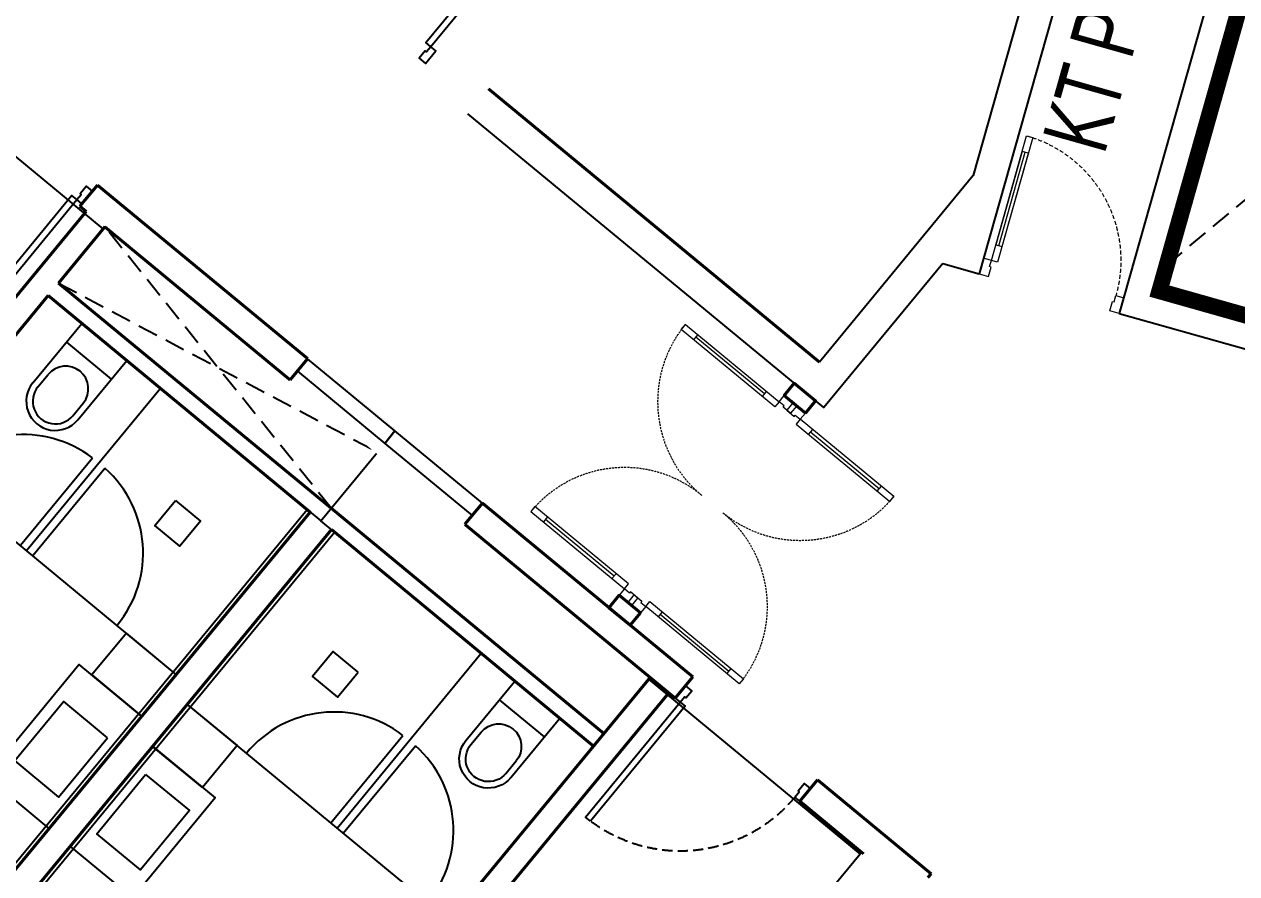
# Model space of a CAD drawing. Header units: millimetres. Extents: x -361669633 to 361256854, y -284153744 to 284385552.
# Drawn here: x -66828 to -59336, y 98487 to 103733 of the extents above; entities that cross this region are included whole.
import ezdxf
from ezdxf.enums import TextEntityAlignment as Align

# ---------------------------------------------------------------- set-up
doc = ezdxf.new("R2010")
doc.units = ezdxf.units.MM
doc.header["$LTSCALE"] = 100
doc.header["$MEASUREMENT"] = 0
doc.set_wipeout_variables(frame=1)
for name, pattern in [('HIDDEN', [0.375, 0.25, -0.125]), ('TYPICAL 2 +1 BEDROOM FRONT$0$DASHED2', [9.525, 6.35, -3.175]), ('Xref_NT1+NT2_MBDV Cot vach_220729$0$HIDDEN', [0.375, 0.25, -0.125]), ('Xref_NT1+NT2_MBDV Cot vach_220729$0$HIDDEN2', [0.1875, 0.125, -0.0625])]:
    doc.linetypes.add(name, pattern=pattern)
for name, color, linetype in [('A-ANNO-ROOM', 50, 'Continuous'), ('A-FURNITURE', 251, 'Continuous'), ('A-UNIT', 1, 'Continuous'), ('dien tich thong thuy', 3, 'Continuous'), ('IDEA - dim', 251, 'Continuous'), ('KT-Khuat', 9, 'HIDDEN'), ('KT-Net manh', 139, 'Continuous'), ('KT-Tuong', 1, 'Continuous'), ('TYPICAL 2 +1 BEDROOM FRONT$0$A-_DOOR----_E-', 32, 'Continuous'), ('x_07 Level 7$0$x-Col Lvl 5$0$A-ELEV-13FINE', 8, 'Continuous'), ('Xref_NT1+NT2_MBDV Cot vach_220729$0$KT-Text', 7, 'Continuous'), ('Xref_ST_MBDV Cot vach 30.7.2022$0$ST_MBDV Cot vach 220803$0$Xref_ST_MBDV Cot vach 30.7.2022$0$KT-Tuong', 1, 'Continuous')]:
    doc.layers.add(name, color=color, linetype=linetype)
for name, color, linetype, lineweight in [('A-DOOR', 1, 'Continuous', 9), ('D-building block', 8, 'Continuous', 13), ('KT-Net cat', 1, 'Continuous', 40), ('KT-Net cua', 87, 'Continuous', 9), ('Xref_NT1+NT2_MBDV Cot vach_220729$0$CUA', 37, 'Continuous', 13)]:
    doc.layers.add(name, color=color, linetype=linetype, lineweight=lineweight)
doc.styles.add('220126_HDN_HBA typical plan$0$211210_HDN_HBA_TYPICAL PLAN CORE OPT 1$0$HBA-Text', font='GOTHIC.TTF')
doc.styles.add('Xref_NT1+NT2_MBDV Cot vach_220729$0$Arial', font='arial.ttf', dxfattribs={"width": 0.7})

# ---------------------------------------------------------------- blocks, each defined once
blk = doc.blocks.new('qweewe')
for p, q in [((-226617.6, -3043559.7, 0), (-226617.6, -3043199.7, 0)), ((-226142.6, -3043199.7, 0), (-226617.6, -3043199.7, 0)), ((-226467.6, -3043559.7, 0), (-226467.6, -3043199.7, 0)), ((-226142.6, -3043239.7, 0), (-226242.6, -3043239.7, 0)), ((-226142.6, -3043559.7, 0), (-226617.6, -3043559.7, 0)), ((-226142.6, -3043519.7, 0), (-226242.6, -3043519.7, 0))]:
    blk.add_line(p, q)
for centre, radius, start, end in [((-226242.6, -3043379.7, 0), 140, 90, 270), ((-226142.6, -3043379.7, 0), 180, 270, 90), ((-226142.6, -3043379.7, 0), 140, 270, 90)]:
    blk.add_arc(centre, radius, start, end)
blk = doc.blocks.new('*U83')
at = {"layer": 'TYPICAL 2 +1 BEDROOM FRONT$0$A-_DOOR----_E-'}
for points in [[(80, 920), (40, 920), (40, 0), (80, 0)], [(0, 0), (0, 0), (0, 0), (40, 0), (40, -42), (50, -42), (50, -100), (0, -100), (0, -100), (0, -100)], [(1000, 0), (1000, 0), (1000, 0), (960, 0), (960, -42), (950, -42), (950, -100), (1000, -100), (1000, -100), (1000, -100)]]:
    blk.add_lwpolyline(points, close=True, dxfattribs=at)
at = {"layer": 'TYPICAL 2 +1 BEDROOM FRONT$0$A-_DOOR----_E-', "color": 8, "linetype": 'TYPICAL 2 +1 BEDROOM FRONT$0$DASHED2', "ltscale": 0.1}
blk.add_arc((40, 0), 920, 0, 90, dxfattribs=at)
blk = doc.blocks.new('Hotel-Studio-round corner')
at = {"layer": 'A-FURNITURE'}
for p, q in [((6153.5, 5268.5, 0.1), (7044.5, 6347.6, 0.1)), ((5227.8, 6032.1, 0), (6847, 4694.9, 0)), ((6115.4, 5300.9, 0.1), (6560.9, 5840.3, 0.1)), ((6192.5, 5237.2, 0.1), (6638, 5776.6, 0.1))]:
    blk.add_line(p, q, dxfattribs=at)
for points, elevation in [([(6283.4, 6230.8), (6129.2, 6358.2), (6001.8, 6204), (6156, 6076.6)], 0.1), ([(5323.3, 5518.7), (5014.4, 5772.9), (5227.6, 6031.9), (5536.5, 5777.7)], 0), ([(5014.3, 5773), (5400.4, 5455.3), (4891.9, 4837.7), (4505.9, 5155.4)], 0), ([(4971.2, 5598.4), (5241.3, 5375.9), (4939.4, 5009.2), (4669.2, 5231.7)], 0)]:
    blk.add_lwpolyline(points, close=True, dxfattribs=dict(at, elevation=elevation))
for centre, start, end in [((6134.7, 5285, 0.1), 52.49463, 140.44792), ((6173.2, 5253.1, 0.1), 320.44792, 48.4012)]:
    blk.add_arc(centre, 700, start, end, dxfattribs=at)
at = {"layer": 'KT-Net cat'}
for p, q in [((6403.8, 7589.9), (8242.9, 6071.2)), ((6117.3, 7242.9), (7802.1, 5851.6)), ((146.7, -121.1), (6119.1, 7111.8, 0)), ((6119.1, 7111.8), (7738.4, 5774.5)), ((8088.6, 6198.6, 0), (6697.3, 4513.9, 0)), ((8242.9, 6071.2), (8351.1, 6202.3)), ((6813, 4418.4, 0), (8204.3, 6103.1, 0)), ((9122.2, 5565.5), (9823.8, 4986.1))]:
    blk.add_line(p, q, dxfattribs=at)
for points in [[(6511.8, 7721.2), (8351.1, 6202.3)], [(7279.3, 7087.4), (8351.1, 6202.3)], [(9407.3, 5109.5), (9013.9, 5434.4), (9122.2, 5565.5)]]:
    blk.add_lwpolyline(points, dxfattribs=at)
at = {"layer": 'A-DOOR', "xscale": -1.000000000000002, "rotation": 140.4491154630466}
blk.add_blockref('*U83', (8242.8, 6071.2), dxfattribs=at)
at = {"layer": 'A-FURNITURE', "xscale": -1, "rotation": 50.44791807033651}
blk.add_blockref('qweewe', (-2483500, 1769289.8, 0), dxfattribs=at)
blk = doc.blocks.new('Hotel Module')
at = {"layer": 'A-FURNITURE'}
for p, q in [((2915.2, -2019.3, 0.1), (2915.1, -719.4, 0.1)), ((2865.2, -2018.6, 0.1), (2865.2, -1319.1, 0.1)), ((2965.2, -2018.6, 0.1), (2965.2, -1319.1, 0.1)), ((4115.2, -2020, 0), (2015.2, -2020, -0.1))]:
    blk.add_line(p, q, dxfattribs=at)
for points, elevation in [([(3427.6, -1195.9), (3627.6, -1195.9), (3627.6, -1395.9), (3427.6, -1395.9)], 0.1), ([(3714.7, -2355), (4114.7, -2355.7), (4115.2, -2020.3), (3715.2, -2019.6)], 0), ([(4114.7, -2355.7), (3614.7, -2354.9), (3613.4, -3254.9), (4113.4, -3255.7)], 0), ([(4036.7, -2592.9), (3686.7, -2592.4), (3686, -3067.4), (4036, -3067.9)], 0)]:
    blk.add_lwpolyline(points, close=True, dxfattribs=dict(at, elevation=elevation))
for centre, start, end in [((2890.2, -2018.6, 0.1), 92.04767, 180.00096), ((2940.2, -2018.6, 0.1), 0.00096, 87.95425)]:
    blk.add_arc(centre, 700, start, end, dxfattribs=at)
at = {"layer": 'KT-Khuat', "ltscale": 5}
for points in [[(4199.8, -620), (2015.2, -170)], [(2015.2, -620), (4199.8, -170)]]:
    blk.add_lwpolyline(points, dxfattribs=at)
at = {"layer": 'KT-Net cat'}
for p, q in [((4199.8, 0, 0), (1815.2, 0, 0)), ((1815.2, -170), (1815.2, 0)), ((1865.2, -170), (1815.2, -170)), ((1865.2, -2354.9), (1865.2, -170)), ((4199.8, -170), (2015.2, -170)), ((2015.2, -170), (2015.2, -620)), ((4115, -720), (2015.2, -720)), ((2015.2, -720), (2015.2, -2354.9)), ((4114.4, -10100), (4115, -720))]:
    blk.add_line(p, q, dxfattribs=at)
blk.add_lwpolyline([(4199.8, -620), (2015.2, -620)], dxfattribs=at)
at = {"layer": 'A-FURNITURE', "rotation": 270.0009617747954}
blk.add_blockref('qweewe', (3045848.7, -227286.6, 0), dxfattribs=at)
at = {"layer": 'KT-Net cua', "rotation": 179.9997643820851}
blk.add_blockref('*U83', (1815.2, -150, 0), dxfattribs=at)
blk = doc.blocks.new('A$C418F5BC8')
at = {"layer": 'A-ANNO-ROOM', "insert": (648.1, 1090.8), "char_height": 600, "attachment_point": 2, "rotation": 50.44883, "style": '220126_HDN_HBA typical plan$0$211210_HDN_HBA_TYPICAL PLAN CORE OPT 1$0$HBA-Text'}
blk.add_mtext_dynamic_manual_height_columns('SL-S', width=722857412.874, gutter_width=9765.6, heights=[0], dxfattribs=at)
blk = doc.blocks.new('A$C2A6C5140')
at = {"layer": 'A-ANNO-ROOM', "insert": (731.4, 1190, 0), "char_height": 600, "attachment_point": 2, "rotation": 50.44883, "style": '220126_HDN_HBA typical plan$0$211210_HDN_HBA_TYPICAL PLAN CORE OPT 1$0$HBA-Text'}
blk.add_mtext_dynamic_manual_height_columns('2-BR', width=722857412.874, gutter_width=9765.6, heights=[0], dxfattribs=at)
blk = doc.blocks.new('A$C5388591E')
at = {"layer": 'A-ANNO-ROOM', "insert": (894.3, 842.2, 0), "char_height": 600, "attachment_point": 2, "rotation": 1.40647, "style": '220126_HDN_HBA typical plan$0$211210_HDN_HBA_TYPICAL PLAN CORE OPT 1$0$HBA-Text'}
blk.add_mtext_dynamic_manual_height_columns('3-BR', width=722857412.874, gutter_width=9765.6, heights=[0], dxfattribs=at)
blk = doc.blocks.new('A$C21AF0CCA')
at = {"layer": 'A-ANNO-ROOM', "insert": (1197.6, 814.7), "char_height": 600, "attachment_point": 2, "rotation": 0.10543, "style": '220126_HDN_HBA typical plan$0$211210_HDN_HBA_TYPICAL PLAN CORE OPT 1$0$HBA-Text'}
blk.add_mtext_dynamic_manual_height_columns('1-BR+', width=722857412.874, gutter_width=9765.6, heights=[0], dxfattribs=at)
blk = doc.blocks.new('linen')
at = {"layer": 'x_07 Level 7$0$x-Col Lvl 5$0$A-ELEV-13FINE'}
for p, q in [((187776.9, 255538.2), (188184.2, 256104.7)), ((187874.3, 255468.1), (188184.2, 256104.7)), ((188491, 255884), (188184.2, 256104.7)), ((188281.6, 256034.6), (187776.9, 255538.2)), ((187874.3, 255468.1), (188281.6, 256034.6)), ((188092.1, 255311.3), (187776.9, 255538.2))]:
    blk.add_line(p, q, dxfattribs=at)
blk.add_circle((188452.1, 255485.9), 400, dxfattribs=at)
blk = doc.blocks.new('*U273')
at = {"layer": 'TYPICAL 2 +1 BEDROOM FRONT$0$A-_DOOR----_E-'}
for points in [[(80, 920), (40, 920), (40, 0), (80, 0)], [(0, 0), (0, 0), (0, 0), (40, 0), (40, -42), (50, -42), (50, -100), (0, -100), (0, -100), (0, -100)], [(1000, 0), (1000, 0), (1000, 0), (960, 0), (960, -42), (950, -42), (950, -100), (1000, -100), (1000, -100), (1000, -100)]]:
    blk.add_lwpolyline(points, close=True, dxfattribs=at)
at = {"layer": 'TYPICAL 2 +1 BEDROOM FRONT$0$A-_DOOR----_E-', "color": 8, "linetype": 'TYPICAL 2 +1 BEDROOM FRONT$0$DASHED2', "ltscale": 0.1}
blk.add_arc((40, 0), 920, 0, 90, dxfattribs=at)
blk = doc.blocks.new('*U283')
blk.add_line((-70, 100), (-70, 699.5))
for points in [[(-50, 0), (-50, 799.5), (-90, 799.5), (-90, 0)], [(-50, 100), (-90, 100), (-90, 699.5), (-50, 699.5)], [(-899.5, -100), (-839.5, -100), (-839.5, -40), (-849.5, -40), (-849.5, 0), (-899.5, 0)], [(0, -100), (-60, -100), (-60, -40), (-50, -40), (-50, 0), (0, 0)]]:
    blk.add_lwpolyline(points, close=True)
at = {"linetype": 'Xref_NT1+NT2_MBDV Cot vach_220729$0$HIDDEN'}
blk.add_arc((-50, 0), 799.5, 90, 180, dxfattribs=at)
blk = doc.blocks.new('PCCCCC')
at = {"layer": 'D-building block', "color": 2, "const_width": 100, "elevation": 0}
blk.add_lwpolyline([(-37495.8, -49951.1), (-35956.1, -50386.2), (-35276.3, -47980.4), (-36816, -47545.3)], close=True, dxfattribs=at)
at = {"layer": 'KT-Khuat', "ltscale": 5}
blk.add_line((-37450.9, -49792.4, 0), (-35276.3, -47980.4, 0), dxfattribs=at)
at = {"layer": 'KT-Net cat'}
blk.add_line((-41640.1, -48701.7, 0), (-39596.5, -50389.4, 0), dxfattribs=at)
at = {"layer": 'KT-Tuong'}
blk.add_line((-36816, -47545.3, 0), (-37495.8, -49951.1, 0), dxfattribs=at)
at = {"layer": 'KT-Tuong', "elevation": 0}
for points in [[(-38067, -47191.7), (-38645.6, -49238), (-39596.5, -50389.4)], [(-37874.5, -47246.1), (-38609.2, -49844.3)], [(-37008.9, -47490.9), (-37743.6, -50088.9)], [(-38834.4, -49780.7), (-39569.6, -50671), (-41767.5, -48855.9)], [(-39723.8, -50543.6), (-39723.9, -50543.6)]]:
    blk.add_lwpolyline(points, dxfattribs=at)
at = {"layer": 'Xref_ST_MBDV Cot vach 30.7.2022$0$ST_MBDV Cot vach 220803$0$Xref_ST_MBDV Cot vach 30.7.2022$0$KT-Tuong'}
for p, q in [((-38834.4, -49780.7, 0), (-38609.2, -49844.3, 0)), ((-37495.8, -49951.1, 0), (-35956.1, -50386.2, 0)), ((-37495.8, -49951.1, 0), (-35956.1, -50386.2, 0)), ((-37743.6, -50088.9, 0), (-36010.4, -50578.6, 0))]:
    blk.add_line(p, q, dxfattribs=at)
at = {"extrusion": (1.78987e-07, 6.55108e-07, 1), "rotation": 109.9611265456542}
blk.add_blockref('linen', (265703.4, -137479.9, 0), dxfattribs=at)
at = {"layer": 'KT-Net cua', "xscale": -0.9999999999999997, "rotation": 320.4661600781523}
blk.add_blockref('*U273', (-41967.2, -48467.5), dxfattribs=at)
at = {"layer": 'Xref_NT1+NT2_MBDV Cot vach_220729$0$CUA', "xscale": -1, "rotation": 344.2212083034433}
blk.add_blockref('*U283', (-38582, -49748.1), dxfattribs=at)
at = {"layer": 'Xref_NT1+NT2_MBDV Cot vach_220729$0$KT-Text', "extrusion": (-2.27976e-08, -7.84266e-08, 1), "style": 'Xref_NT1+NT2_MBDV Cot vach_220729$0$Arial', "width": 0.7}
blk.add_text('KT PCCC', height=400, rotation=74.22123, dxfattribs=at).set_placement((-37603.1, -48290, 0), align=Align.CENTER)
blk = doc.blocks.new('CUATRUCKT')
at = {"color": 18, "true_color": 0x000000}
blk.add_wipeout([(-91573, 101761.3), (-91719.5, 101882.3), (-92610.9, 100802.8), (-92464.4, 100681.8)], dxfattribs=at).dxf.layer = 'KT-Net manh'
at = {"layer": 'IDEA - dim', "extrusion": (-2.1709e-05, 4.22565e-05, 1), "elevation": 6.3}
for points in [[(-92103.5, 101291.6), (-92026.4, 101228), (-91580.7, 101767.7), (-91657.8, 101831.4)], [(-92549.3, 100751.9), (-92472.1, 100688.2), (-92026.4, 101228), (-92103.5, 101291.6)]]:
    blk.add_lwpolyline(points, close=True, dxfattribs=at)
at = {"layer": 'KT-Net cat', "elevation": 0}
for points in [[(-91711.8, 101875.9), (-91580.7, 101767.7)], [(-92603.2, 100796.5), (-92472.1, 100688.2)]]:
    blk.add_lwpolyline(points, dxfattribs=at)
blk = doc.blocks.new('*U311')
for p, q in [((-1510, -100), (-1550, -100)), ((-1530, -100), (-1530, -650)), ((-90, -100), (-50, -100)), ((-70, -100), (-70, -650)), ((-1510, -650), (-1550, -650)), ((-90, -650), (-50, -650))]:
    blk.add_line(p, q)
for points in [[(-1600, 100), (-1540, 100), (-1540, 40), (-1550, 40), (-1550, 0), (-1600, 0)], [(0, 100), (-60, 100), (-60, 40), (-50, 40), (-50, 0), (0, 0)], [(-1550, 0), (-1510, 0), (-1510, -750), (-1550, -750)], [(-50, 0), (-90, 0), (-90, -750), (-50, -750)]]:
    blk.add_lwpolyline(points, close=True)
at = {"linetype": 'Xref_NT1+NT2_MBDV Cot vach_220729$0$HIDDEN2'}
for centre, start, end in [((-1550, 0), 270.00004, 0), ((-50, 0), 180, 269.99996)]:
    blk.add_arc(centre, 750, start, end, dxfattribs=at)
blk = doc.blocks.new('*U310')
for p, q in [((-1510, -100), (-1550, -100)), ((-1530, -100), (-1530, -650)), ((-90, -100), (-50, -100)), ((-70, -100), (-70, -650)), ((-1510, -650), (-1550, -650)), ((-90, -650), (-50, -650))]:
    blk.add_line(p, q)
for points in [[(-1600, 100), (-1540, 100), (-1540, 40), (-1550, 40), (-1550, 0), (-1600, 0)], [(0, 100), (-60, 100), (-60, 40), (-50, 40), (-50, 0), (0, 0)], [(-1550, 0), (-1510, 0), (-1510, -750), (-1550, -750)], [(-50, 0), (-90, 0), (-90, -750), (-50, -750)]]:
    blk.add_lwpolyline(points, close=True)
at = {"linetype": 'Xref_NT1+NT2_MBDV Cot vach_220729$0$HIDDEN2'}
for centre, start, end in [((-1550, 0), 270.00004, 0), ((-50, 0), 180, 269.99996)]:
    blk.add_arc(centre, 750, start, end, dxfattribs=at)

msp = doc.modelspace()

# ---------------------------------------------------------------- linework, layer by layer
at = {"layer": 'KT-Net cat', "extrusion": (-3.46599e-06, -1.74103e-06, 1), "elevation": 0}
msp.add_lwpolyline([(-62001.2, 101332.4), (-62132.3, 101440.7), (-62070.1, 101516), (-61939, 101407.7)], close=True, dxfattribs=at)

# ---------------------------------------------------------------- block references
at = {"layer": 'A-UNIT'}
msp.add_blockref('Hotel-Studio-round corner', (-71048.8, 93500.8), dxfattribs=at)

# ---------------------------------------------------------------- next in the draw order: linework, layer by layer
at = {"layer": 'KT-Net cat'}
msp.add_line((-61225, 98486.8), (-61244.9, 98462.8), dxfattribs=at)
at = {"layer": 'KT-Net cat', "extrusion": (-3.46599e-06, -1.74103e-06, 1), "elevation": 0}
msp.add_lwpolyline([(-63020.1, 100098.8), (-63151.2, 100207.1), (-63214.9, 100130), (-63083.8, 100021.7)], close=True, dxfattribs=at)

# ---------------------------------------------------------------- next in the draw order: block references
at = {"layer": 'A-UNIT', "rotation": 320.4487736230532}
msp.add_blockref('Hotel Module', (-67775.2, 103896.2, 0), dxfattribs=at)
at = {"layer": 'Xref_NT1+NT2_MBDV Cot vach_220729$0$CUA', "rotation": 230.4488274521679}
msp.add_blockref('*U310', (-63151.2, 100207.1, 0), dxfattribs=at)
at = {"layer": 'Xref_NT1+NT2_MBDV Cot vach_220729$0$CUA', "xscale": -1, "rotation": 50.44882745221815}
msp.add_blockref('*U311', (-63020.1, 100098.8, 0), dxfattribs=at)

# ---------------------------------------------------------------- next in the draw order: linework, layer by layer
at = {"layer": 'dien tich thong thuy', "elevation": 0}
msp.add_lwpolyline([(-64995.2, 100666.6), (-64645, 101090.7), (-66329.6, 102481.9), (-66339.2, 102470.4), (-67727.2, 103616.7), (-69210.9, 101820.1), (-69299.5, 101893.3), (-72400.6, 98138.3), (-72311.9, 98065.1), (-73903.8, 96137.4), (-70908.7, 93663.9), (-67288.7, 98047.4), (-67296.4, 98053.8), (-65080.5, 100737)], close=True, dxfattribs=at)
msp.add_lwpolyline([(-69058.3, 92135.8), (-70753.9, 93536.1), (-67133.9, 97919.5), (-67126.2, 97913.2), (-64910.2, 100596.4), (-64995.2, 100666.6), (-64645.2, 101090.9), (-62960.2, 99699.3), (-62969.8, 99687.8), (-61662.8, 98608.5), (-63166.4, 96787.9), (-63012.2, 96660.5), (-65285.4, 93907.8), (-65435.8, 94032), (-66728.4, 92466.8), (-66574.3, 92339.5, -0.406441), (-69058.3, 92135.8)], format="xyb", dxfattribs=at)

# ---------------------------------------------------------------- next in the draw order: block references
at = {"layer": 'A-ANNO-ROOM'}
for p in [(-179024.1, 160712.6), (-180382.6, 155789.4), (-190286, 124478.1, 0)]:
    msp.add_blockref('A$C21AF0CCA', p, dxfattribs=at)
at = {"layer": 'dien tich thong thuy'}
for name, p in [('A$C418F5BC8', (-183121.2, 150788.1, 0)), ('A$C418F5BC8', (-185916.5, 147013.3, 0)), ('A$C2A6C5140', (-173817.6, 144980.3, 0)), ('A$C418F5BC8', (-186652.5, 142646.5, 0)), ('A$C418F5BC8', (-186377.4, 138298.5, 0)), ('A$C2A6C5140', (-176455.3, 137392.2, 0)), ('A$C418F5BC8', (-187947.5, 133708.2, 0)), ('A$C418F5BC8', (-189241.4, 129721.6, 0)), ('A$C2A6C5140', (-179002.1, 128379.5, 0)), ('A$C2A6C5140', (-181410.1, 119690.7, 0)), ('A$C2A6C5140', (-183695.9, 112855.6, 0)), ('A$C2A6C5140', (-185634.6, 105094.8, 0)), ('A$C5388591E', (-179466.3, 167815.8, 0)), ('A$C5388591E', (-196231.1, 103592.8, 0)), ('PCCCCC', (-22318.5, 152036.7))]:
    msp.add_blockref(name, p, dxfattribs=at)

# ---------------------------------------------------------------- next in the draw order: block references
at = {"layer": 'KT-Net cat', "rotation": 90}
msp.add_blockref('CUATRUCKT', (36691, 193248.3, 0), dxfattribs=at)

doc.saveas('drawing.dxf')
